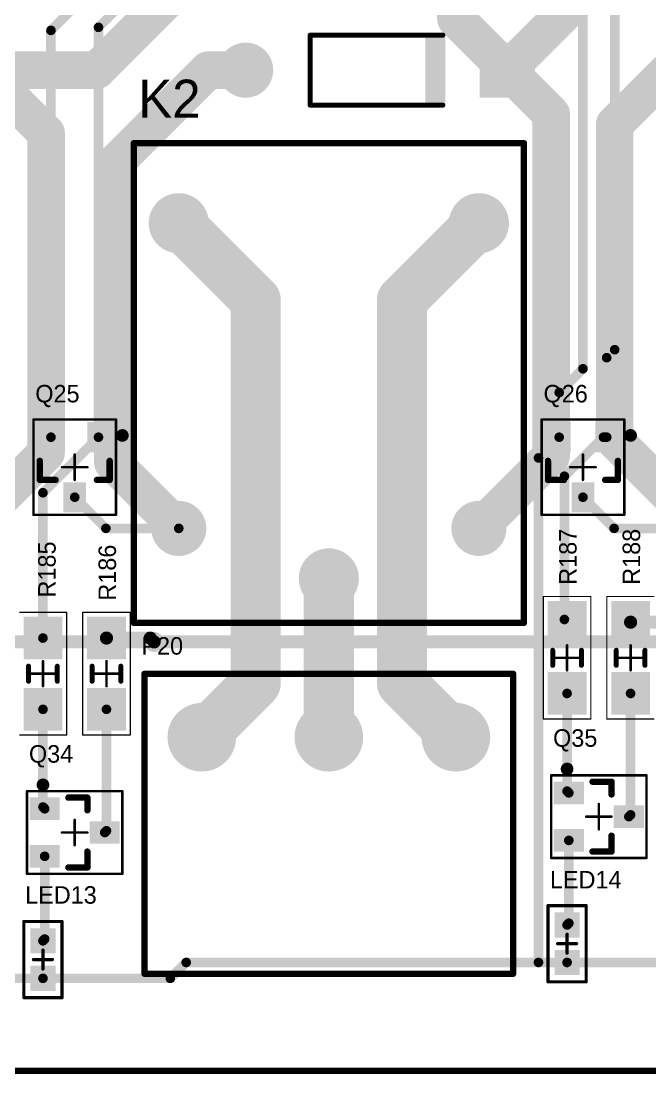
# Model space of a CAD drawing. Header units: millimetres. Extents: x 37 to 246, y 26 to 184.
# Drawn here: x 104.53 to 129.68, y 25.91 to 68 of the extents above; entities that cross this region are included whole.
import ezdxf

# ---------------------------------------------------------------- set-up
doc = ezdxf.new("R2010")
doc.units = ezdxf.units.MM
for name, color, linetype in [('BottomLayer', 5, 'Continuous'), ('BottomSolder', 6, 'Continuous'), ('KeepOutLayer', 6, 'Continuous'), ('Mechanical15', 56, 'Continuous'), ('MultiLayer', 9, 'Continuous'), ('PadHoleLayer', 156, 'Continuous'), ('TopLayer', 1, 'Continuous'), ('TopOverlay', 2, 'Continuous'), ('TopPaste', 8, 'Continuous'), ('TopSolder', 216, 'Continuous'), ('ViaHoleLayer', 16, 'Continuous')]:
    doc.layers.add(name, color=color, linetype=linetype)

msp = doc.modelspace()

# ---------------------------------------------------------------- linework, layer by layer
at = {"layer": 'BottomLayer'}
for points, const_width in [([(121.92, 68.095), (121.92, 73.66)], 1.5), ([(123.975, 66.04), (131.595, 73.66)], 1.5), ([(107.569, 66.04), (111.125, 69.596)], 1.5), ([(121.92, 68.095), (123.975, 66.04)], 1.5), ([(103.02, 66.04), (107.569, 66.04)], 1.5), ([(103.02, 66.04), (105.537, 63.523)], 1.5), ([(108.204, 62.23), (112.014, 66.04)], 1.5), ([(112.014, 66.04), (113.515, 66.04)], 1.5), ([(123.975, 66.04), (125.73, 64.285)], 1.5), ([(128.27, 63.881), (130.429, 66.04)], 1.5), ([(125.73, 50.61), (125.73, 64.285)], 1.5), ([(128.27, 51.245), (128.27, 63.881)], 1.5), ([(105.537, 50.737), (105.537, 63.523)], 1.5), ([(108.204, 50.356), (108.204, 62.23)], 1.5), ([(128.27, 51.245), (131.795, 47.72)], 1.5), ([(102.52, 47.72), (105.537, 50.737)], 1.5), ([(122.84, 47.72), (125.73, 50.61)], 1.5), ([(108.204, 50.356), (110.84, 47.72)], 1.5), ([(89.535, 43.18), (109.855, 43.18)], 0.524), ([(109.855, 43.18), (130.81, 43.18)], 0.524)]:
    msp.add_lwpolyline(points, dxfattribs=dict(at, const_width=const_width))
for points, const_width in [([(121.545, 68.095, 1), (122.295, 68.095, 1)], 0.75), ([(121.545, 68.095, 1), (122.295, 68.095, 1)], 0.75), ([(113.015, 66.04, 1), (114.015, 66.04, 1)], 1), ([(107.194, 66.04, 1), (107.944, 66.04, 1)], 0.75), ([(107.194, 66.04, 1), (107.944, 66.04, 1)], 0.75), ([(111.639, 66.04, 1), (112.389, 66.04, 1)], 0.75), ([(111.639, 66.04, 1), (112.389, 66.04, 1)], 0.75), ([(113.14, 66.04, 1), (113.89, 66.04, 1)], 0.75), ([(123.6, 66.04, 1), (124.35, 66.04, 1)], 0.75), ([(123.6, 66.04, 1), (124.35, 66.04, 1)], 0.75), ([(123.6, 66.04, 1), (124.35, 66.04, 1)], 0.75), ([(125.355, 64.285, 1), (126.105, 64.285, 1)], 0.75), ([(125.355, 64.285, 1), (126.105, 64.285, 1)], 0.75), ([(127.895, 63.881, 1), (128.645, 63.881, 1)], 0.75), ([(127.895, 63.881, 1), (128.645, 63.881, 1)], 0.75), ([(105.162, 63.523, 1), (105.912, 63.523, 1)], 0.75), ([(105.162, 63.523, 1), (105.912, 63.523, 1)], 0.75), ([(107.829, 62.23, 1), (108.579, 62.23, 1)], 0.75), ([(107.829, 62.23, 1), (108.579, 62.23, 1)], 0.75), ([(110.29, 59.92, 1), (111.39, 59.92, 1)], 1.1), ([(122.29, 59.92, 1), (123.39, 59.92, 1)], 1.1), ([(127.895, 51.245, 1), (128.645, 51.245, 1)], 0.75), ([(127.895, 51.245, 1), (128.645, 51.245, 1)], 0.75), ([(105.162, 50.737, 1), (105.912, 50.737, 1)], 0.75), ([(105.162, 50.737, 1), (105.912, 50.737, 1)], 0.75), ([(125.355, 50.61, 1), (126.105, 50.61, 1)], 0.75), ([(125.355, 50.61, 1), (126.105, 50.61, 1)], 0.75), ([(107.829, 50.356, 1), (108.579, 50.356, 1)], 0.75), ([(107.829, 50.356, 1), (108.579, 50.356, 1)], 0.75), ([(110.34, 47.72, 1), (111.34, 47.72, 1)], 1), ([(110.465, 47.72, 1), (111.215, 47.72, 1)], 0.75), ([(122.34, 47.72, 1), (123.34, 47.72, 1)], 1), ([(122.465, 47.72, 1), (123.215, 47.72, 1)], 0.75), ([(116.29, 45.72, 1), (117.39, 45.72, 1)], 1.1), ([(109.655, 43.18, 1), (110.055, 43.18, 1)], 0.4), ([(109.724, 43.18, 1), (109.986, 43.18, 1)], 0.262), ([(109.724, 43.18, 1), (109.986, 43.18, 1)], 0.262), ([(111.125, 39.37, 1), (112.395, 39.37, 1)], 1.27), ([(116.205, 39.37, 1), (117.475, 39.37, 1)], 1.27), ([(121.285, 39.37, 1), (122.555, 39.37, 1)], 1.27)]:
    msp.add_lwpolyline(points, format="xyb", close=True, dxfattribs=dict(at, const_width=const_width))
msp.add_solid([(122.975, 65.04), (124.975, 65.04), (122.975, 67.04), (124.975, 67.04)], dxfattribs=at)
at = {"layer": 'BottomSolder'}
for points, const_width in [([(112.964, 66.04, 1), (114.066, 66.04, 1)], 1.102), ([(110.239, 59.92, 1), (111.441, 59.92, 1)], 1.202), ([(122.239, 59.92, 1), (123.441, 59.92, 1)], 1.202), ([(110.289, 47.72, 1), (111.391, 47.72, 1)], 1.102), ([(122.289, 47.72, 1), (123.391, 47.72, 1)], 1.102), ([(116.239, 45.72, 1), (117.441, 45.72, 1)], 1.202), ([(111.074, 39.37, 1), (112.446, 39.37, 1)], 1.372), ([(116.154, 39.37, 1), (117.526, 39.37, 1)], 1.372), ([(121.234, 39.37, 1), (122.606, 39.37, 1)], 1.372)]:
    msp.add_lwpolyline(points, format="xyb", close=True, dxfattribs=dict(at, const_width=const_width))
msp.add_solid([(122.873, 64.938), (125.077, 64.938), (122.873, 67.142), (125.077, 67.142)], dxfattribs=at)
at = {"layer": 'KeepOutLayer', "const_width": 0.254}
msp.add_lwpolyline([(37.465, 26.035), (245.745, 26.035)], dxfattribs=at)
at = {"layer": 'Mechanical15'}
for points, const_width in [([(105.029, 52.07), (108.331, 52.07)], 0.1), ([(105.029, 48.26), (105.029, 52.07)], 0.1), ([(108.331, 48.26), (108.331, 52.07)], 0.1), ([(125.349, 48.26), (125.349, 52.07)], 0.1), ([(125.349, 52.07), (128.651, 52.07)], 0.1), ([(128.651, 48.26), (128.651, 52.07)], 0.1), ([(106.68, 49.657), (106.68, 50.673)], 0.1), ([(127, 49.657), (127, 50.673)], 0.1), ([(106.172, 50.165), (107.188, 50.165)], 0.1), ([(126.492, 50.165), (127.508, 50.165)], 0.1), ([(105.029, 48.26), (108.331, 48.26)], 0.1), ([(125.349, 48.26), (128.651, 48.26)], 0.1), ([(125.415, 44.995), (127.315, 44.995)], 0.05), ([(125.415, 40.095), (125.415, 44.995)], 0.05), ([(127.315, 40.095), (127.315, 44.995)], 0.05), ([(127.955, 40.095), (127.955, 44.995)], 0.05), ([(127.955, 44.995), (129.855, 44.995)], 0.05), ([(104.46, 44.36), (106.36, 44.36)], 0.05), ([(106.36, 39.46), (106.36, 44.36)], 0.05), ([(107, 44.36), (108.9, 44.36)], 0.05), ([(107, 39.46), (107, 44.36)], 0.05), ([(108.9, 39.46), (108.9, 44.36)], 0.05), ([(126.365, 42.045), (126.365, 43.045)], 0.1), ([(128.905, 42.045), (128.905, 43.045)], 0.1), ([(125.865, 42.545), (126.865, 42.545)], 0.1), ([(128.405, 42.545), (129.405, 42.545)], 0.1), ([(105.41, 41.41), (105.41, 42.41)], 0.1), ([(107.95, 41.41), (107.95, 42.41)], 0.1), ([(104.91, 41.91), (105.91, 41.91)], 0.1), ([(107.45, 41.91), (108.45, 41.91)], 0.1), ([(125.415, 40.095), (127.315, 40.095)], 0.05), ([(127.955, 40.095), (129.855, 40.095)], 0.05), ([(104.46, 39.46), (106.36, 39.46)], 0.05), ([(107, 39.46), (108.9, 39.46)], 0.05), ([(125.73, 34.544), (125.73, 37.846)], 0.1), ([(125.73, 37.846), (129.54, 37.846)], 0.1), ([(129.54, 34.544), (129.54, 37.846)], 0.1), ([(104.775, 37.211), (108.585, 37.211)], 0.1), ([(104.775, 33.909), (104.775, 37.211)], 0.1), ([(108.585, 33.909), (108.585, 37.211)], 0.1), ([(127.635, 35.687), (127.635, 36.703)], 0.1), ([(127.127, 36.195), (128.143, 36.195)], 0.1), ([(106.68, 35.052), (106.68, 36.068)], 0.1), ([(106.172, 35.56), (107.188, 35.56)], 0.1), ([(125.73, 34.544), (129.54, 34.544)], 0.1), ([(104.775, 33.909), (108.585, 33.909)], 0.1), ([(125.603, 29.591), (125.603, 32.639)], 0.127), ([(125.603, 32.639), (127.127, 32.639)], 0.127), ([(127.127, 29.591), (127.127, 32.639)], 0.127), ([(104.648, 32.004), (106.172, 32.004)], 0.127), ([(104.648, 28.956), (104.648, 32.004)], 0.127), ([(106.172, 28.956), (106.172, 32.004)], 0.127), ([(125.984, 31.115), (126.746, 31.115)], 0.127), ([(126.365, 30.734), (126.365, 31.496)], 0.127), ([(105.41, 30.099), (105.41, 30.861)], 0.127), ([(105.029, 30.48), (105.791, 30.48)], 0.127), ([(125.603, 29.591), (127.127, 29.591)], 0.127), ([(104.648, 28.956), (106.172, 28.956)], 0.127)]:
    msp.add_lwpolyline(points, dxfattribs=dict(at, const_width=const_width))
for points, const_width in [([(105.004, 52.07, 1), (105.054, 52.07, 1)], 0.05), ([(105.004, 52.07, 1), (105.054, 52.07, 1)], 0.05), ([(108.306, 52.07, 1), (108.356, 52.07, 1)], 0.05), ([(108.306, 52.07, 1), (108.356, 52.07, 1)], 0.05), ([(125.324, 52.07, 1), (125.374, 52.07, 1)], 0.05), ([(125.324, 52.07, 1), (125.374, 52.07, 1)], 0.05), ([(128.626, 52.07, 1), (128.676, 52.07, 1)], 0.05), ([(128.626, 52.07, 1), (128.676, 52.07, 1)], 0.05), ([(106.655, 50.673, 1), (106.705, 50.673, 1)], 0.05), ([(126.975, 50.673, 1), (127.025, 50.673, 1)], 0.05), ([(106.147, 50.165, 1), (106.197, 50.165, 1)], 0.05), ([(107.163, 50.165, 1), (107.213, 50.165, 1)], 0.05), ([(126.467, 50.165, 1), (126.517, 50.165, 1)], 0.05), ([(127.483, 50.165, 1), (127.533, 50.165, 1)], 0.05), ([(106.655, 49.657, 1), (106.705, 49.657, 1)], 0.05), ([(126.975, 49.657, 1), (127.025, 49.657, 1)], 0.05), ([(105.004, 48.26, 1), (105.054, 48.26, 1)], 0.05), ([(105.004, 48.26, 1), (105.054, 48.26, 1)], 0.05), ([(108.306, 48.26, 1), (108.356, 48.26, 1)], 0.05), ([(108.306, 48.26, 1), (108.356, 48.26, 1)], 0.05), ([(125.324, 48.26, 1), (125.374, 48.26, 1)], 0.05), ([(125.324, 48.26, 1), (125.374, 48.26, 1)], 0.05), ([(128.626, 48.26, 1), (128.676, 48.26, 1)], 0.05), ([(128.626, 48.26, 1), (128.676, 48.26, 1)], 0.05), ([(125.403, 44.995, 1), (125.427, 44.995, 1)], 0.025), ([(125.403, 44.995, 1), (125.427, 44.995, 1)], 0.025), ([(127.303, 44.995, 1), (127.327, 44.995, 1)], 0.025), ([(127.303, 44.995, 1), (127.327, 44.995, 1)], 0.025), ([(127.943, 44.995, 1), (127.967, 44.995, 1)], 0.025), ([(127.943, 44.995, 1), (127.967, 44.995, 1)], 0.025), ([(106.348, 44.36, 1), (106.372, 44.36, 1)], 0.025), ([(106.348, 44.36, 1), (106.372, 44.36, 1)], 0.025), ([(106.988, 44.36, 1), (107.012, 44.36, 1)], 0.025), ([(106.988, 44.36, 1), (107.012, 44.36, 1)], 0.025), ([(108.888, 44.36, 1), (108.912, 44.36, 1)], 0.025), ([(108.888, 44.36, 1), (108.912, 44.36, 1)], 0.025), ([(126.34, 43.045, 1), (126.39, 43.045, 1)], 0.05), ([(128.88, 43.045, 1), (128.93, 43.045, 1)], 0.05), ([(125.84, 42.545, 1), (125.89, 42.545, 1)], 0.05), ([(126.84, 42.545, 1), (126.89, 42.545, 1)], 0.05), ([(128.38, 42.545, 1), (128.43, 42.545, 1)], 0.05), ([(129.38, 42.545, 1), (129.43, 42.545, 1)], 0.05), ([(105.385, 42.41, 1), (105.435, 42.41, 1)], 0.05), ([(107.925, 42.41, 1), (107.975, 42.41, 1)], 0.05), ([(104.885, 41.91, 1), (104.935, 41.91, 1)], 0.05), ([(105.885, 41.91, 1), (105.935, 41.91, 1)], 0.05), ([(107.425, 41.91, 1), (107.475, 41.91, 1)], 0.05), ([(108.425, 41.91, 1), (108.475, 41.91, 1)], 0.05), ([(126.34, 42.045, 1), (126.39, 42.045, 1)], 0.05), ([(128.88, 42.045, 1), (128.93, 42.045, 1)], 0.05), ([(105.385, 41.41, 1), (105.435, 41.41, 1)], 0.05), ([(107.925, 41.41, 1), (107.975, 41.41, 1)], 0.05), ([(125.403, 40.095, 1), (125.427, 40.095, 1)], 0.025), ([(125.403, 40.095, 1), (125.427, 40.095, 1)], 0.025), ([(127.303, 40.095, 1), (127.327, 40.095, 1)], 0.025), ([(127.303, 40.095, 1), (127.327, 40.095, 1)], 0.025), ([(127.943, 40.095, 1), (127.967, 40.095, 1)], 0.025), ([(127.943, 40.095, 1), (127.967, 40.095, 1)], 0.025), ([(106.348, 39.46, 1), (106.372, 39.46, 1)], 0.025), ([(106.348, 39.46, 1), (106.372, 39.46, 1)], 0.025), ([(106.988, 39.46, 1), (107.012, 39.46, 1)], 0.025), ([(106.988, 39.46, 1), (107.012, 39.46, 1)], 0.025), ([(108.888, 39.46, 1), (108.912, 39.46, 1)], 0.025), ([(108.888, 39.46, 1), (108.912, 39.46, 1)], 0.025), ([(125.705, 37.846, 1), (125.755, 37.846, 1)], 0.05), ([(125.705, 37.846, 1), (125.755, 37.846, 1)], 0.05), ([(129.515, 37.846, 1), (129.565, 37.846, 1)], 0.05), ([(129.515, 37.846, 1), (129.565, 37.846, 1)], 0.05), ([(104.75, 37.211, 1), (104.8, 37.211, 1)], 0.05), ([(104.75, 37.211, 1), (104.8, 37.211, 1)], 0.05), ([(108.56, 37.211, 1), (108.61, 37.211, 1)], 0.05), ([(108.56, 37.211, 1), (108.61, 37.211, 1)], 0.05), ([(127.61, 36.703, 1), (127.66, 36.703, 1)], 0.05), ([(127.102, 36.195, 1), (127.152, 36.195, 1)], 0.05), ([(128.118, 36.195, 1), (128.168, 36.195, 1)], 0.05), ([(106.655, 36.068, 1), (106.705, 36.068, 1)], 0.05), ([(106.147, 35.56, 1), (106.197, 35.56, 1)], 0.05), ([(107.163, 35.56, 1), (107.213, 35.56, 1)], 0.05), ([(127.61, 35.687, 1), (127.66, 35.687, 1)], 0.05), ([(106.655, 35.052, 1), (106.705, 35.052, 1)], 0.05), ([(125.705, 34.544, 1), (125.755, 34.544, 1)], 0.05), ([(125.705, 34.544, 1), (125.755, 34.544, 1)], 0.05), ([(129.515, 34.544, 1), (129.565, 34.544, 1)], 0.05), ([(129.515, 34.544, 1), (129.565, 34.544, 1)], 0.05), ([(104.75, 33.909, 1), (104.8, 33.909, 1)], 0.05), ([(104.75, 33.909, 1), (104.8, 33.909, 1)], 0.05), ([(108.56, 33.909, 1), (108.61, 33.909, 1)], 0.05), ([(108.56, 33.909, 1), (108.61, 33.909, 1)], 0.05), ([(125.571, 32.639, 1), (125.635, 32.639, 1)], 0.0635), ([(125.571, 32.639, 1), (125.635, 32.639, 1)], 0.0635), ([(127.095, 32.639, 1), (127.159, 32.639, 1)], 0.0635), ([(127.095, 32.639, 1), (127.159, 32.639, 1)], 0.0635), ([(104.616, 32.004, 1), (104.68, 32.004, 1)], 0.0635), ([(104.616, 32.004, 1), (104.68, 32.004, 1)], 0.0635), ([(106.14, 32.004, 1), (106.204, 32.004, 1)], 0.0635), ([(106.14, 32.004, 1), (106.204, 32.004, 1)], 0.0635), ([(125.952, 31.115, 1), (126.016, 31.115, 1)], 0.0635), ([(126.333, 31.496, 1), (126.397, 31.496, 1)], 0.0635), ([(126.714, 31.115, 1), (126.778, 31.115, 1)], 0.0635), ([(105.378, 30.861, 1), (105.442, 30.861, 1)], 0.0635), ([(126.333, 30.734, 1), (126.397, 30.734, 1)], 0.0635), ([(104.997, 30.48, 1), (105.061, 30.48, 1)], 0.0635), ([(105.759, 30.48, 1), (105.823, 30.48, 1)], 0.0635), ([(105.378, 30.099, 1), (105.442, 30.099, 1)], 0.0635), ([(125.571, 29.591, 1), (125.635, 29.591, 1)], 0.0635), ([(125.571, 29.591, 1), (125.635, 29.591, 1)], 0.0635), ([(127.095, 29.591, 1), (127.159, 29.591, 1)], 0.0635), ([(127.095, 29.591, 1), (127.159, 29.591, 1)], 0.0635), ([(104.616, 28.956, 1), (104.68, 28.956, 1)], 0.0635), ([(104.616, 28.956, 1), (104.68, 28.956, 1)], 0.0635), ([(106.14, 28.956, 1), (106.204, 28.956, 1)], 0.0635), ([(106.14, 28.956, 1), (106.204, 28.956, 1)], 0.0635)]:
    msp.add_lwpolyline(points, format="xyb", close=True, dxfattribs=dict(at, const_width=const_width))
at = {"layer": 'MultiLayer', "const_width": 0.4}
msp.add_lwpolyline([(109.655, 43.18, 1), (110.055, 43.18, 1)], format="xyb", close=True, dxfattribs=at)
at = {"layer": 'PadHoleLayer'}
for points, const_width in [([(113.215, 66.04, 1), (113.815, 66.04, 1)], 0.6), ([(123.675, 66.04, 1), (124.275, 66.04, 1)], 0.6), ([(110.515, 59.92, 1), (111.165, 59.92, 1)], 0.65), ([(122.515, 59.92, 1), (123.165, 59.92, 1)], 0.65), ([(110.565, 47.72, 1), (111.115, 47.72, 1)], 0.55), ([(122.565, 47.72, 1), (123.115, 47.72, 1)], 0.55), ([(116.515, 45.72, 1), (117.165, 45.72, 1)], 0.65), ([(111.36, 39.37, 1), (112.16, 39.37, 1)], 0.8), ([(116.44, 39.37, 1), (117.24, 39.37, 1)], 0.8), ([(121.52, 39.37, 1), (122.32, 39.37, 1)], 0.8)]:
    msp.add_lwpolyline(points, format="xyb", close=True, dxfattribs=dict(at, const_width=const_width))
at = {"layer": 'TopLayer'}
for points, const_width in [([(128.269, 54.863), (128.269, 84.455)], 0.384), ([(127, 54.102), (127, 73.66)], 0.384), ([(105.73, 67.63), (106.68, 68.58)], 0.384), ([(107.63, 67.752), (108.585, 68.707)], 0.384), ([(105.73, 51.365), (105.73, 67.63)], 0.384), ([(107.63, 51.365), (107.63, 67.752)], 0.384), ([(110.84, 59.92), (113.919, 56.841)], 2), ([(119.761, 56.841), (122.84, 59.92)], 2), ([(113.919, 41.529), (113.919, 56.841)], 2), ([(119.761, 41.529), (119.761, 56.841)], 2), ([(127.95, 54.544), (128.269, 54.863)], 0.384), ([(127.95, 51.365), (127.95, 54.544)], 0.384), ([(126.05, 53.152), (127, 54.102)], 0.384), ([(126.05, 51.365), (126.05, 53.152)], 0.384), ([(105.41, 49.145), (107.63, 51.365)], 0.384), ([(125.222, 50.537), (126.05, 51.365)], 0.384), ([(126.258, 49.804), (127.819, 51.365)], 0.384), ([(127.819, 51.365), (127.95, 51.365)], 0.384), ([(125.222, 30.365), (125.222, 50.537)], 0.384), ([(126.258, 44.077), (126.258, 49.804)], 0.384), ([(105.41, 43.335), (105.41, 49.145)], 0.384), ([(106.68, 48.965), (107.925, 47.72)], 0.384), ([(127, 48.965), (128.245, 47.72)], 0.384), ([(107.925, 47.72), (110.84, 47.72)], 0.384), ([(128.245, 47.72), (131.795, 47.72)], 0.384), ([(116.84, 39.37), (116.84, 45.72)], 2), ([(128.905, 43.97), (130.02, 43.97)], 0.524), ([(107.95, 43.335), (109.7, 43.335)], 0.524), ([(109.7, 43.335), (109.855, 43.18)], 0.524), ([(111.76, 39.37), (113.919, 41.529)], 2), ([(119.761, 41.529), (121.92, 39.37)], 2), ([(126.365, 37.215), (126.365, 41.12)], 0.384), ([(128.905, 36.265), (128.905, 41.12)], 0.384), ([(105.41, 36.58), (105.41, 40.485)], 0.384), ([(107.95, 35.63), (107.95, 40.485)], 0.384), ([(126.365, 37.215), (126.435, 37.145)], 0.384), ([(105.41, 36.58), (105.48, 36.51)], 0.384), ([(128.835, 36.195), (128.905, 36.265)], 0.384), ([(107.88, 35.56), (107.95, 35.63)], 0.384), ([(126.435, 31.935), (126.435, 35.245)], 0.384), ([(105.48, 31.3), (105.48, 34.61)], 0.384), ([(126.365, 31.865), (126.435, 31.935)], 0.384), ([(105.41, 31.23), (105.48, 31.3)], 0.384), ([(110.502, 29.73), (111.137, 30.365)], 0.384), ([(111.137, 30.365), (125.222, 30.365)], 0.384), ([(125.222, 30.365), (126.365, 30.365)], 0.384), ([(126.365, 30.365), (138.037, 30.365)], 0.384), ([(90.92, 29.73), (105.41, 29.73)], 0.384), ([(105.41, 29.73), (110.502, 29.73)], 0.384)]:
    msp.add_lwpolyline(points, dxfattribs=dict(at, const_width=const_width))
for points, const_width in [([(105.634, 67.63, 1), (105.826, 67.63, 1)], 0.192), ([(105.634, 67.63, 1), (105.826, 67.63, 1)], 0.192), ([(107.534, 67.752, 1), (107.726, 67.752, 1)], 0.192), ([(107.534, 67.752, 1), (107.726, 67.752, 1)], 0.192), ([(113.015, 66.04, 1), (114.015, 66.04, 1)], 1), ([(110.29, 59.92, 1), (111.39, 59.92, 1)], 1.1), ([(110.34, 59.92, 1), (111.34, 59.92, 1)], 1), ([(122.29, 59.92, 1), (123.39, 59.92, 1)], 1.1), ([(122.34, 59.92, 1), (123.34, 59.92, 1)], 1), ([(113.419, 56.841, 1), (114.419, 56.841, 1)], 1), ([(113.419, 56.841, 1), (114.419, 56.841, 1)], 1), ([(119.261, 56.841, 1), (120.261, 56.841, 1)], 1), ([(119.261, 56.841, 1), (120.261, 56.841, 1)], 1), ([(127.854, 54.544, 1), (128.046, 54.544, 1)], 0.192), ([(127.854, 54.544, 1), (128.046, 54.544, 1)], 0.192), ([(128.173, 54.863, 1), (128.365, 54.863, 1)], 0.192), ([(128.173, 54.863, 1), (128.365, 54.863, 1)], 0.192), ([(126.904, 54.102, 1), (127.096, 54.102, 1)], 0.192), ([(126.904, 54.102, 1), (127.096, 54.102, 1)], 0.192), ([(125.954, 53.152, 1), (126.146, 53.152, 1)], 0.192), ([(125.954, 53.152, 1), (126.146, 53.152, 1)], 0.192), ([(105.634, 51.365, 1), (105.826, 51.365, 1)], 0.192), ([(107.534, 51.365, 1), (107.726, 51.365, 1)], 0.192), ([(107.534, 51.365, 1), (107.726, 51.365, 1)], 0.192), ([(125.954, 51.365, 1), (126.146, 51.365, 1)], 0.192), ([(125.954, 51.365, 1), (126.146, 51.365, 1)], 0.192), ([(127.723, 51.365, 1), (127.915, 51.365, 1)], 0.192), ([(127.723, 51.365, 1), (127.915, 51.365, 1)], 0.192), ([(127.854, 51.365, 1), (128.046, 51.365, 1)], 0.192), ([(127.854, 51.365, 1), (128.046, 51.365, 1)], 0.192), ([(125.126, 50.537, 1), (125.318, 50.537, 1)], 0.192), ([(125.126, 50.537, 1), (125.318, 50.537, 1)], 0.192), ([(126.162, 49.804, 1), (126.354, 49.804, 1)], 0.192), ([(126.162, 49.804, 1), (126.354, 49.804, 1)], 0.192), ([(105.314, 49.145, 1), (105.506, 49.145, 1)], 0.192), ([(105.314, 49.145, 1), (105.506, 49.145, 1)], 0.192), ([(106.584, 48.965, 1), (106.776, 48.965, 1)], 0.192), ([(126.904, 48.965, 1), (127.096, 48.965, 1)], 0.192), ([(110.34, 47.72, 1), (111.34, 47.72, 1)], 1), ([(122.34, 47.72, 1), (123.34, 47.72, 1)], 1), ([(107.829, 47.72, 1), (108.021, 47.72, 1)], 0.192), ([(107.829, 47.72, 1), (108.021, 47.72, 1)], 0.192), ([(110.744, 47.72, 1), (110.936, 47.72, 1)], 0.192), ([(128.149, 47.72, 1), (128.341, 47.72, 1)], 0.192), ([(128.149, 47.72, 1), (128.341, 47.72, 1)], 0.192), ([(116.29, 45.72, 1), (117.39, 45.72, 1)], 1.1), ([(116.34, 45.72, 1), (117.34, 45.72, 1)], 1), ([(126.162, 44.077, 1), (126.354, 44.077, 1)], 0.192), ([(128.774, 43.97, 1), (129.036, 43.97, 1)], 0.262), ([(105.314, 43.335, 1), (105.506, 43.335, 1)], 0.192), ([(107.819, 43.335, 1), (108.081, 43.335, 1)], 0.262), ([(109.569, 43.335, 1), (109.831, 43.335, 1)], 0.262), ([(109.569, 43.335, 1), (109.831, 43.335, 1)], 0.262), ([(109.655, 43.18, 1), (110.055, 43.18, 1)], 0.4), ([(109.724, 43.18, 1), (109.986, 43.18, 1)], 0.262), ([(113.419, 41.529, 1), (114.419, 41.529, 1)], 1), ([(113.419, 41.529, 1), (114.419, 41.529, 1)], 1), ([(119.261, 41.529, 1), (120.261, 41.529, 1)], 1), ([(119.261, 41.529, 1), (120.261, 41.529, 1)], 1), ([(126.269, 41.12, 1), (126.461, 41.12, 1)], 0.192), ([(128.809, 41.12, 1), (129.001, 41.12, 1)], 0.192), ([(105.314, 40.485, 1), (105.506, 40.485, 1)], 0.192), ([(107.854, 40.485, 1), (108.046, 40.485, 1)], 0.192), ([(111.125, 39.37, 1), (112.395, 39.37, 1)], 1.27), ([(116.205, 39.37, 1), (117.475, 39.37, 1)], 1.27), ([(121.285, 39.37, 1), (122.555, 39.37, 1)], 1.27), ([(111.26, 39.37, 1), (112.26, 39.37, 1)], 1), ([(116.34, 39.37, 1), (117.34, 39.37, 1)], 1), ([(121.42, 39.37, 1), (122.42, 39.37, 1)], 1), ([(126.269, 37.215, 1), (126.461, 37.215, 1)], 0.192), ([(126.269, 37.215, 1), (126.461, 37.215, 1)], 0.192), ([(126.339, 37.145, 1), (126.531, 37.145, 1)], 0.192), ([(105.314, 36.58, 1), (105.506, 36.58, 1)], 0.192), ([(105.314, 36.58, 1), (105.506, 36.58, 1)], 0.192), ([(105.384, 36.51, 1), (105.576, 36.51, 1)], 0.192), ([(128.739, 36.195, 1), (128.931, 36.195, 1)], 0.192), ([(128.809, 36.265, 1), (129.001, 36.265, 1)], 0.192), ([(128.809, 36.265, 1), (129.001, 36.265, 1)], 0.192), ([(107.854, 35.63, 1), (108.046, 35.63, 1)], 0.192), ([(107.854, 35.63, 1), (108.046, 35.63, 1)], 0.192), ([(107.784, 35.56, 1), (107.976, 35.56, 1)], 0.192), ([(126.339, 35.245, 1), (126.531, 35.245, 1)], 0.192), ([(105.384, 34.61, 1), (105.576, 34.61, 1)], 0.192), ([(126.269, 31.865, 1), (126.461, 31.865, 1)], 0.192), ([(126.339, 31.935, 1), (126.531, 31.935, 1)], 0.192), ([(126.339, 31.935, 1), (126.531, 31.935, 1)], 0.192), ([(105.314, 31.23, 1), (105.506, 31.23, 1)], 0.192), ([(105.384, 31.3, 1), (105.576, 31.3, 1)], 0.192), ([(105.384, 31.3, 1), (105.576, 31.3, 1)], 0.192), ([(111.041, 30.365, 1), (111.233, 30.365, 1)], 0.192), ([(111.041, 30.365, 1), (111.233, 30.365, 1)], 0.192), ([(125.126, 30.365, 1), (125.318, 30.365, 1)], 0.192), ([(125.126, 30.365, 1), (125.318, 30.365, 1)], 0.192), ([(125.126, 30.365, 1), (125.318, 30.365, 1)], 0.192), ([(126.269, 30.365, 1), (126.461, 30.365, 1)], 0.192), ([(126.269, 30.365, 1), (126.461, 30.365, 1)], 0.192), ([(105.314, 29.73, 1), (105.506, 29.73, 1)], 0.192), ([(105.314, 29.73, 1), (105.506, 29.73, 1)], 0.192), ([(110.406, 29.73, 1), (110.598, 29.73, 1)], 0.192), ([(110.406, 29.73, 1), (110.598, 29.73, 1)], 0.192)]:
    msp.add_lwpolyline(points, format="xyb", close=True, dxfattribs=dict(at, const_width=const_width))
for points in [[(122.975, 65.04), (124.975, 65.04), (122.975, 67.04), (124.975, 67.04)], [(105.38, 51.865), (105.38, 50.865), (106.08, 51.865), (106.08, 50.865)], [(107.28, 51.865), (107.28, 50.865), (107.98, 51.865), (107.98, 50.865)], [(125.7, 51.865), (125.7, 50.865), (126.4, 51.865), (126.4, 50.865)], [(127.6, 51.865), (127.6, 50.865), (128.3, 51.865), (128.3, 50.865)], [(106.33, 49.465), (106.33, 48.465), (107.03, 49.465), (107.03, 48.465)], [(126.65, 49.465), (126.65, 48.465), (127.35, 49.465), (127.35, 48.465)], [(125.69, 43.22), (127.04, 43.22), (125.69, 44.72), (127.04, 44.72)], [(129.58, 44.72), (128.23, 44.72), (129.58, 43.22), (128.23, 43.22)], [(104.735, 42.585), (106.085, 42.585), (104.735, 44.085), (106.085, 44.085)], [(108.625, 44.085), (107.275, 44.085), (108.625, 42.585), (107.275, 42.585)], [(125.69, 40.37), (127.04, 40.37), (125.69, 41.87), (127.04, 41.87)], [(129.58, 41.87), (128.23, 41.87), (129.58, 40.37), (128.23, 40.37)], [(104.735, 39.735), (106.085, 39.735), (104.735, 41.235), (106.085, 41.235)], [(108.625, 41.235), (107.275, 41.235), (108.625, 39.735), (107.275, 39.735)], [(125.935, 36.795), (126.935, 36.795), (125.935, 37.495), (126.935, 37.495)], [(104.98, 36.16), (105.98, 36.16), (104.98, 36.86), (105.98, 36.86)], [(128.335, 35.845), (129.335, 35.845), (128.335, 36.545), (129.335, 36.545)], [(107.38, 35.21), (108.38, 35.21), (107.38, 35.91), (108.38, 35.91)], [(125.935, 34.895), (126.935, 34.895), (125.935, 35.595), (126.935, 35.595)], [(104.98, 34.26), (105.98, 34.26), (104.98, 34.96), (105.98, 34.96)], [(126.765, 31.465), (126.765, 32.265), (125.965, 31.465), (125.965, 32.265)], [(105.81, 30.83), (105.81, 31.63), (105.01, 30.83), (105.01, 31.63)], [(126.765, 29.965), (126.765, 30.765), (125.965, 29.965), (125.965, 30.765)], [(105.81, 29.33), (105.81, 30.13), (105.01, 29.33), (105.01, 30.13)]]:
    msp.add_solid(points, dxfattribs=at)
at = {"layer": 'TopOverlay'}
for points, const_width in [([(116.095, 64.64), (116.095, 67.44)], 0.2), ([(116.095, 67.44), (121.395, 67.44)], 0.2), ([(116.095, 64.64), (121.395, 64.64)], 0.2), ([(109.04, 63.119), (110.236, 63.119)], 0.254), ([(109.04, 43.942), (109.04, 63.119)], 0.254), ([(110.236, 63.119), (124.64, 63.119)], 0.254), ([(124.64, 61.341), (124.64, 63.119)], 0.254), ([(124.64, 43.942), (124.64, 61.341)], 0.254), ([(105.283, 49.657), (105.283, 50.419)], 0.254), ([(108.077, 49.657), (108.077, 50.419)], 0.254), ([(125.603, 49.657), (125.603, 50.419)], 0.254), ([(128.397, 49.657), (128.397, 50.419)], 0.254), ([(105.283, 49.657), (105.918, 49.657)], 0.254), ([(107.569, 49.657), (108.077, 49.657)], 0.254), ([(125.603, 49.657), (126.238, 49.657)], 0.254), ([(127.889, 49.657), (128.397, 49.657)], 0.254), ([(109.04, 43.942), (124.64, 43.942)], 0.254), ([(125.79, 42.245), (125.79, 42.845)], 0.2), ([(126.94, 42.245), (126.94, 42.845)], 0.2), ([(128.33, 42.245), (128.33, 42.845)], 0.2), ([(129.48, 42.245), (129.48, 42.845)], 0.2), ([(104.835, 41.61), (104.835, 42.21)], 0.2), ([(105.985, 41.61), (105.985, 42.21)], 0.2), ([(107.375, 41.61), (107.375, 42.21)], 0.2), ([(108.525, 41.61), (108.525, 42.21)], 0.2), ([(109.474, 41.91), (124.206, 41.91)], 0.254), ([(109.474, 29.91), (109.474, 41.91)], 0.254), ([(124.206, 29.91), (124.206, 41.91)], 0.254), ([(127.381, 37.592), (128.143, 37.592)], 0.254), ([(128.143, 37.084), (128.143, 37.592)], 0.254), ([(106.426, 36.957), (107.188, 36.957)], 0.254), ([(107.188, 36.449), (107.188, 36.957)], 0.254), ([(128.143, 34.798), (128.143, 35.433)], 0.254), ([(107.188, 34.163), (107.188, 34.798)], 0.254), ([(127.381, 34.798), (128.143, 34.798)], 0.254), ([(106.426, 34.163), (107.188, 34.163)], 0.254), ([(109.474, 29.91), (124.206, 29.91)], 0.254)]:
    msp.add_lwpolyline(points, dxfattribs=dict(at, const_width=const_width))
for points, const_width in [([(116.045, 67.44, 1), (116.145, 67.44, 1)], 0.1), ([(116.045, 67.44, 1), (116.145, 67.44, 1)], 0.1), ([(121.345, 67.44, 1), (121.445, 67.44, 1)], 0.1), ([(116.045, 64.64, 1), (116.145, 64.64, 1)], 0.1), ([(116.045, 64.64, 1), (116.145, 64.64, 1)], 0.1), ([(121.345, 64.64, 1), (121.445, 64.64, 1)], 0.1), ([(108.977, 63.119, 1), (109.104, 63.119, 1)], 0.127), ([(108.977, 63.119, 1), (109.104, 63.119, 1)], 0.127), ([(110.172, 63.119, 1), (110.299, 63.119, 1)], 0.127), ([(110.172, 63.119, 1), (110.299, 63.119, 1)], 0.127), ([(124.576, 63.119, 1), (124.703, 63.119, 1)], 0.127), ([(124.576, 63.119, 1), (124.703, 63.119, 1)], 0.127), ([(124.576, 61.341, 1), (124.703, 61.341, 1)], 0.127), ([(124.576, 61.341, 1), (124.703, 61.341, 1)], 0.127), ([(108.712, 51.435, 1), (108.458, 51.435, 1)], 0.254), ([(108.394, 51.435, 1), (108.522, 51.435, 1)], 0.127), ([(108.648, 51.435, 1), (108.775, 51.435, 1)], 0.127), ([(129.032, 51.435, 1), (128.778, 51.435, 1)], 0.254), ([(128.714, 51.435, 1), (128.841, 51.435, 1)], 0.127), ([(128.969, 51.435, 1), (129.095, 51.435, 1)], 0.127), ([(105.219, 50.419, 1), (105.347, 50.419, 1)], 0.127), ([(108.013, 50.419, 1), (108.141, 50.419, 1)], 0.127), ([(125.54, 50.419, 1), (125.666, 50.419, 1)], 0.127), ([(128.333, 50.419, 1), (128.46, 50.419, 1)], 0.127), ([(105.219, 49.657, 1), (105.347, 49.657, 1)], 0.127), ([(105.219, 49.657, 1), (105.347, 49.657, 1)], 0.127), ([(105.855, 49.657, 1), (105.981, 49.657, 1)], 0.127), ([(107.505, 49.657, 1), (107.632, 49.657, 1)], 0.127), ([(108.013, 49.657, 1), (108.141, 49.657, 1)], 0.127), ([(108.013, 49.657, 1), (108.141, 49.657, 1)], 0.127), ([(125.54, 49.657, 1), (125.666, 49.657, 1)], 0.127), ([(125.54, 49.657, 1), (125.666, 49.657, 1)], 0.127), ([(126.174, 49.657, 1), (126.302, 49.657, 1)], 0.127), ([(127.826, 49.657, 1), (127.953, 49.657, 1)], 0.127), ([(128.333, 49.657, 1), (128.46, 49.657, 1)], 0.127), ([(128.333, 49.657, 1), (128.46, 49.657, 1)], 0.127), ([(108.977, 43.942, 1), (109.104, 43.942, 1)], 0.127), ([(108.977, 43.942, 1), (109.104, 43.942, 1)], 0.127), ([(124.576, 43.942, 1), (124.703, 43.942, 1)], 0.127), ([(124.576, 43.942, 1), (124.703, 43.942, 1)], 0.127), ([(125.74, 42.845, 1), (125.84, 42.845, 1)], 0.1), ([(126.89, 42.845, 1), (126.99, 42.845, 1)], 0.1), ([(128.28, 42.845, 1), (128.38, 42.845, 1)], 0.1), ([(129.43, 42.845, 1), (129.53, 42.845, 1)], 0.1), ([(104.785, 42.21, 1), (104.885, 42.21, 1)], 0.1), ([(105.935, 42.21, 1), (106.035, 42.21, 1)], 0.1), ([(107.325, 42.21, 1), (107.425, 42.21, 1)], 0.1), ([(108.475, 42.21, 1), (108.575, 42.21, 1)], 0.1), ([(125.74, 42.245, 1), (125.84, 42.245, 1)], 0.1), ([(126.89, 42.245, 1), (126.99, 42.245, 1)], 0.1), ([(128.28, 42.245, 1), (128.38, 42.245, 1)], 0.1), ([(129.43, 42.245, 1), (129.53, 42.245, 1)], 0.1), ([(104.785, 41.61, 1), (104.885, 41.61, 1)], 0.1), ([(105.935, 41.61, 1), (106.035, 41.61, 1)], 0.1), ([(107.325, 41.61, 1), (107.425, 41.61, 1)], 0.1), ([(108.475, 41.61, 1), (108.575, 41.61, 1)], 0.1), ([(109.41, 41.91, 1), (109.537, 41.91, 1)], 0.127), ([(109.41, 41.91, 1), (109.537, 41.91, 1)], 0.127), ([(124.142, 41.91, 1), (124.269, 41.91, 1)], 0.127), ([(124.142, 41.91, 1), (124.269, 41.91, 1)], 0.127), ([(126.492, 38.1, 1), (126.238, 38.1, 1)], 0.254), ([(126.174, 38.1, 1), (126.302, 38.1, 1)], 0.127), ([(126.428, 38.1, 1), (126.555, 38.1, 1)], 0.127), ([(105.537, 37.465, 1), (105.283, 37.465, 1)], 0.254), ([(105.219, 37.465, 1), (105.347, 37.465, 1)], 0.127), ([(105.474, 37.465, 1), (105.6, 37.465, 1)], 0.127), ([(127.317, 37.592, 1), (127.445, 37.592, 1)], 0.127), ([(128.079, 37.592, 1), (128.207, 37.592, 1)], 0.127), ([(128.079, 37.592, 1), (128.207, 37.592, 1)], 0.127), ([(106.362, 36.957, 1), (106.49, 36.957, 1)], 0.127), ([(107.124, 36.957, 1), (107.251, 36.957, 1)], 0.127), ([(107.124, 36.957, 1), (107.251, 36.957, 1)], 0.127), ([(128.079, 37.084, 1), (128.207, 37.084, 1)], 0.127), ([(107.124, 36.449, 1), (107.251, 36.449, 1)], 0.127), ([(128.079, 35.433, 1), (128.207, 35.433, 1)], 0.127), ([(107.124, 34.798, 1), (107.251, 34.798, 1)], 0.127), ([(127.317, 34.798, 1), (127.445, 34.798, 1)], 0.127), ([(128.079, 34.798, 1), (128.207, 34.798, 1)], 0.127), ([(128.079, 34.798, 1), (128.207, 34.798, 1)], 0.127), ([(106.362, 34.163, 1), (106.49, 34.163, 1)], 0.127), ([(107.124, 34.163, 1), (107.251, 34.163, 1)], 0.127), ([(107.124, 34.163, 1), (107.251, 34.163, 1)], 0.127), ([(109.41, 29.91, 1), (109.537, 29.91, 1)], 0.127), ([(109.41, 29.91, 1), (109.537, 29.91, 1)], 0.127), ([(124.142, 29.91, 1), (124.269, 29.91, 1)], 0.127), ([(124.142, 29.91, 1), (124.269, 29.91, 1)], 0.127)]:
    msp.add_lwpolyline(points, format="xyb", close=True, dxfattribs=dict(at, const_width=const_width))
msp.add_solid([(120.695, 64.633), (121.495, 64.633), (120.695, 67.433), (121.495, 67.433)], dxfattribs=at)
at = {"layer": 'TopPaste'}
for points in [[(105.38, 51.865), (105.38, 50.865), (106.08, 51.865), (106.08, 50.865)], [(107.28, 51.865), (107.28, 50.865), (107.98, 51.865), (107.98, 50.865)], [(125.7, 51.865), (125.7, 50.865), (126.4, 51.865), (126.4, 50.865)], [(127.6, 51.865), (127.6, 50.865), (128.3, 51.865), (128.3, 50.865)], [(106.33, 49.465), (106.33, 48.465), (107.03, 49.465), (107.03, 48.465)], [(126.65, 49.465), (126.65, 48.465), (127.35, 49.465), (127.35, 48.465)], [(125.69, 43.22), (127.04, 43.22), (125.69, 44.72), (127.04, 44.72)], [(129.58, 44.72), (128.23, 44.72), (129.58, 43.22), (128.23, 43.22)], [(104.735, 42.585), (106.085, 42.585), (104.735, 44.085), (106.085, 44.085)], [(108.625, 44.085), (107.275, 44.085), (108.625, 42.585), (107.275, 42.585)], [(125.69, 40.37), (127.04, 40.37), (125.69, 41.87), (127.04, 41.87)], [(129.58, 41.87), (128.23, 41.87), (129.58, 40.37), (128.23, 40.37)], [(104.735, 39.735), (106.085, 39.735), (104.735, 41.235), (106.085, 41.235)], [(108.625, 41.235), (107.275, 41.235), (108.625, 39.735), (107.275, 39.735)], [(125.935, 36.795), (126.935, 36.795), (125.935, 37.495), (126.935, 37.495)], [(104.98, 36.16), (105.98, 36.16), (104.98, 36.86), (105.98, 36.86)], [(128.335, 35.845), (129.335, 35.845), (128.335, 36.545), (129.335, 36.545)], [(107.38, 35.21), (108.38, 35.21), (107.38, 35.91), (108.38, 35.91)], [(125.935, 34.895), (126.935, 34.895), (125.935, 35.595), (126.935, 35.595)], [(104.98, 34.26), (105.98, 34.26), (104.98, 34.96), (105.98, 34.96)], [(126.765, 31.465), (126.765, 32.265), (125.965, 31.465), (125.965, 32.265)], [(105.81, 30.83), (105.81, 31.63), (105.01, 30.83), (105.01, 31.63)], [(126.765, 29.965), (126.765, 30.765), (125.965, 29.965), (125.965, 30.765)], [(105.81, 29.33), (105.81, 30.13), (105.01, 29.33), (105.01, 30.13)]]:
    msp.add_solid(points, dxfattribs=at)
at = {"layer": 'TopSolder'}
for points, const_width in [([(112.964, 66.04, 1), (114.066, 66.04, 1)], 1.102), ([(110.239, 59.92, 1), (111.441, 59.92, 1)], 1.202), ([(122.239, 59.92, 1), (123.441, 59.92, 1)], 1.202), ([(110.289, 47.72, 1), (111.391, 47.72, 1)], 1.102), ([(122.289, 47.72, 1), (123.391, 47.72, 1)], 1.102), ([(116.239, 45.72, 1), (117.441, 45.72, 1)], 1.202), ([(111.074, 39.37, 1), (112.446, 39.37, 1)], 1.372), ([(116.154, 39.37, 1), (117.526, 39.37, 1)], 1.372), ([(121.234, 39.37, 1), (122.606, 39.37, 1)], 1.372)]:
    msp.add_lwpolyline(points, format="xyb", close=True, dxfattribs=dict(at, const_width=const_width))
for points in [[(122.873, 64.938), (125.077, 64.938), (122.873, 67.142), (125.077, 67.142)], [(105.278, 51.967), (105.278, 50.763), (106.182, 51.967), (106.182, 50.763)], [(107.178, 51.967), (107.178, 50.763), (108.082, 51.967), (108.082, 50.763)], [(125.598, 51.967), (125.598, 50.763), (126.502, 51.967), (126.502, 50.763)], [(127.498, 51.967), (127.498, 50.763), (128.402, 51.967), (128.402, 50.763)], [(106.228, 49.567), (106.228, 48.363), (107.132, 49.567), (107.132, 48.363)], [(126.548, 49.567), (126.548, 48.363), (127.452, 49.567), (127.452, 48.363)], [(125.588, 43.118), (127.142, 43.118), (125.588, 44.822), (127.142, 44.822)], [(129.682, 44.822), (128.128, 44.822), (129.682, 43.118), (128.128, 43.118)], [(104.633, 42.483), (106.187, 42.483), (104.633, 44.187), (106.187, 44.187)], [(108.727, 44.187), (107.173, 44.187), (108.727, 42.483), (107.173, 42.483)], [(125.588, 40.268), (127.142, 40.268), (125.588, 41.972), (127.142, 41.972)], [(129.682, 41.972), (128.128, 41.972), (129.682, 40.268), (128.128, 40.268)], [(104.633, 39.633), (106.187, 39.633), (104.633, 41.337), (106.187, 41.337)], [(108.727, 41.337), (107.173, 41.337), (108.727, 39.633), (107.173, 39.633)], [(125.833, 36.693), (127.037, 36.693), (125.833, 37.597), (127.037, 37.597)], [(104.878, 36.058), (106.082, 36.058), (104.878, 36.962), (106.082, 36.962)], [(128.233, 35.743), (129.437, 35.743), (128.233, 36.647), (129.437, 36.647)], [(107.278, 35.108), (108.482, 35.108), (107.278, 36.012), (108.482, 36.012)], [(125.833, 34.793), (127.037, 34.793), (125.833, 35.697), (127.037, 35.697)], [(104.878, 34.158), (106.082, 34.158), (104.878, 35.062), (106.082, 35.062)], [(126.867, 31.363), (126.867, 32.367), (125.863, 31.363), (125.863, 32.367)], [(105.912, 30.728), (105.912, 31.732), (104.908, 30.728), (104.908, 31.732)], [(126.867, 29.863), (126.867, 30.867), (125.863, 29.863), (125.863, 30.867)], [(105.912, 29.228), (105.912, 30.232), (104.908, 29.228), (104.908, 30.232)]]:
    msp.add_solid(points, dxfattribs=at)
at = {"layer": 'ViaHoleLayer', "const_width": 0.2}
msp.add_lwpolyline([(109.755, 43.18, 1), (109.955, 43.18, 1)], format="xyb", close=True, dxfattribs=at)

# ---------------------------------------------------------------- texts
at = {"layer": 'TopOverlay'}
for s, height, p in [('K2', 1.524, (109.22, 64.135)), ('Q25', 0.7, (105.105, 52.756)), ('Q26', 0.7, (125.425, 52.756)), ('P20', 0.7, (109.347, 42.672)), ('Q35', 0.7, (125.806, 38.989)), ('Q34', 0.7, (104.851, 38.354)), ('LED14', 0.7, (125.679, 33.325)), ('LED13', 0.7, (104.699, 32.715))]:
    msp.add_text(s, height=height, dxfattribs=at).set_placement(p)
for s, p in [('R187', (126.746, 45.466)), ('R188', (129.286, 45.466)), ('R185', (105.918, 44.958)), ('R186', (108.331, 44.831))]:
    msp.add_text(s, height=0.7, rotation=90, dxfattribs=at).set_placement(p)

doc.saveas('drawing.dxf')
